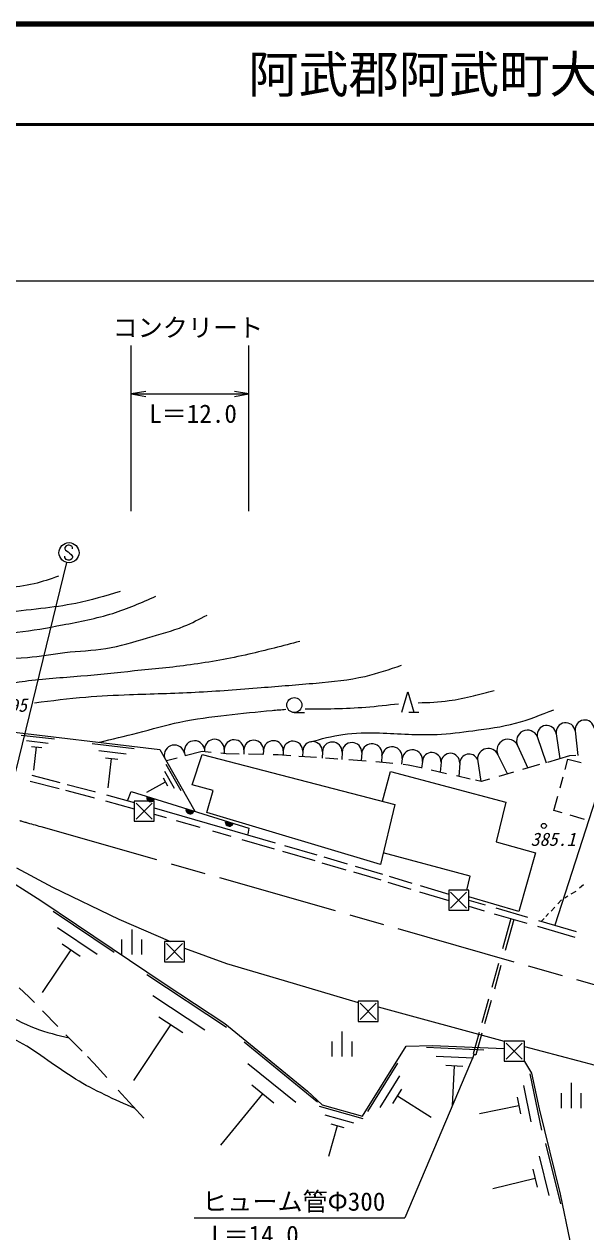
# Model space of a CAD drawing. Units: millimetres, scale not verified. Extents: x 40000 to 680000, y 20000 to 380000.
# Drawn here: x 382700 to 438647, y 259715 to 380000 of the extents above; entities that cross this region are included whole.
import ezdxf
from ezdxf.enums import TextEntityAlignment as Align

# ---------------------------------------------------------------- set-up
doc = ezdxf.new("R2010")
doc.units = ezdxf.units.MM
doc.header["$LTSCALE"] = 1000
doc.linetypes.add('CHAIN', pattern=[18.5, 12, -1.5, 3.5, -1.5])
for name, color, linetype, lineweight in [('M-BGD', 7, 'Continuous', 25), ('M-BMK', 2, 'CHAIN', 13), ('M-STR-STR3', 7, 'Continuous', 25), ('M-STR-STRC', 7, 'Continuous', 25), ('M-TTL', 2, 'Continuous', 140), ('M-TTL-LINE', 7, 'Continuous', 50)]:
    doc.layers.add(name, color=color, linetype=linetype, lineweight=lineweight)
doc.layers.add('M-TTL-TXT', color=7, linetype='Continuous')
doc.styles.add('ＭＳ ゴシック', font='')
doc.styles.get('ＭＳ ゴシック').set_extended_font_data('MS Gothic')

# ---------------------------------------------------------------- blocks, each defined once
blk = doc.blocks.new('open_arrow')
at = {"color": 0, "linetype": 'Continuous', "lineweight": -2}
blk.add_lwpolyline([(7.5, 1.25), (0, 0), (7.5, -1.25)], dxfattribs=at)

msp = doc.modelspace()

# ---------------------------------------------------------------- linework, layer by layer
at = {"layer": 'M-BGD'}
for p, q in [((420306, 311486), (420906, 313486)), ((420906, 313486), (421506, 311486)), ((409607, 311434), (410607, 311434)), ((421006, 311486), (422006, 311486)), ((379538, 309752), (396229, 307747)), ((382405, 309198), (385725, 308808)), ((435697, 309333), (436067, 306837)), ((437589, 309602), (437843, 307166)), ((382925, 308638), (385085, 308378)), ((383445, 308068), (384445, 307948)), ((383665, 305688), (383945, 308008)), ((389485, 308358), (393645, 307858)), ((431850, 308152), (432859, 305903)), ((433804, 309064), (434689, 306436)), ((390145, 307648), (392845, 307328)), ((390795, 306928), (392035, 306788)), ((391065, 303948), (391415, 306858)), ((396229, 307747), (399688, 301601)), ((397926, 306901), (396862, 306623)), ((398669, 307390), (398729, 307111)), ((400429, 307555), (398743, 307114)), ((399443, 304232), (400442, 307274)), ((401324, 307471), (400429, 307555)), ((400442, 307274), (419629, 302277)), ((400670, 307813), (400677, 307531)), ((402831, 307330), (402288, 307380)), ((402627, 307768), (402612, 307350)), ((404105, 307302), (402831, 307330)), ((404584, 307722), (404585, 307291)), ((406451, 307251), (405046, 307281)), ((406540, 307677), (406521, 307249)), ((408010, 307217), (407511, 307228)), ((409246, 307130), (408010, 307217)), ((408497, 307631), (408501, 307182)), ((411807, 306949), (410046, 307073)), ((410454, 307585), (410436, 307046)), ((412411, 307540), (412397, 306907)), ((413931, 306799), (412713, 306885)), ((414368, 307494), (414354, 306769)), ((416325, 307449), (416269, 306634)), ((418339, 307154), (418284, 306486)), ((420354, 306858), (420270, 306281)), ((427842, 306791), (428183, 304571)), ((429896, 307240), (430829, 305313)), ((437009, 307111), (434822, 306474)), ((436586, 305778), (436866, 306790)), ((436866, 306790), (438193, 306451)), ((437640, 307152), (437009, 307111)), ((396685, 305608), (397645, 303898)), ((396815, 306288), (398295, 303658)), ((416775, 306598), (415023, 306722)), ((418105, 306504), (417729, 306530)), ((419431, 306368), (418105, 306504)), ((418378, 302603), (419185, 305564)), ((419185, 305564), (430666, 302522)), ((420963, 306210), (420465, 306261)), ((422247, 305919), (420963, 306210)), ((422368, 306563), (422285, 305910)), ((424782, 305343), (423231, 305695)), ((424226, 306485), (424140, 305489)), ((426085, 306407), (425981, 305071)), ((434045, 306249), (432342, 305753)), ((383285, 304618), (386175, 303868)), ((383481, 305187), (386254, 304467)), ((394925, 303498), (396765, 304538)), ((396545, 304928), (396985, 304138)), ((427130, 304810), (425773, 305118)), ((428236, 304559), (427641, 304694)), ((429043, 304794), (428236, 304559)), ((431429, 305487), (429981, 305066)), ((436077, 303943), (436383, 305047)), ((386818, 303701), (389567, 302988)), ((387000, 304274), (389722, 303567)), ((389722, 303567), (389778, 303552)), ((390916, 303236), (393658, 302474)), ((392999, 302657), (393351, 303581)), ((393351, 303581), (405089, 299914)), ((401530, 303677), (399443, 304232)), ((400908, 301478), (401530, 303677)), ((389567, 302988), (389719, 302945)), ((390808, 302643), (393658, 301851)), ((393658, 302603), (393658, 300603)), ((395658, 302603), (393658, 302603)), ((393848, 302403), (395448, 300803)), ((395448, 302403), (393848, 300803)), ((395658, 300603), (395658, 302603)), ((395658, 301942), (407701, 298465)), ((419629, 302277), (418186, 296304)), ((430666, 302522), (429711, 298569)), ((435450, 301682), (435847, 303113)), ((395658, 301318), (396837, 300978)), ((418186, 296304), (400908, 301478)), ((436304, 301434), (435450, 301682)), ((438520, 300791), (437070, 301212)), ((393658, 300603), (395658, 300603)), ((397826, 300692), (400206, 300005)), ((401456, 299644), (403302, 299111)), ((405089, 299914), (404969, 299307)), ((404372, 298802), (407614, 297866)), ((429711, 298569), (433642, 297458)), ((408447, 297625), (411666, 296687)), ((408615, 298202), (411842, 297260)), ((427135, 295127), (418469, 297475)), ((433642, 297458), (431977, 291618)), ((378310, 296519), (384371, 292717)), ((381937, 295957), (385537, 294039)), ((412362, 296484), (414750, 295787)), ((412554, 297053), (414867, 296378)), ((415656, 296148), (417270, 295677)), ((415501, 295568), (417099, 295102)), ((417099, 295102), (418220, 294764)), ((417270, 295677), (418397, 295337)), ((419061, 295137), (421328, 294453)), ((426780, 293753), (427135, 295127)), ((385537, 294039), (392121, 290870)), ((418919, 294553), (421214, 293861)), ((422093, 293595), (424986, 292723)), ((422128, 294212), (424986, 293349)), ((424986, 293753), (424986, 291753)), ((426986, 293753), (424986, 293753)), ((425176, 293553), (426776, 291953)), ((426776, 293553), (425176, 291953)), ((426986, 291753), (426986, 293753)), ((437199, 293365), (437676, 293650)), ((438028, 293966), (438411, 294310)), ((384371, 292717), (391466, 287938)), ((431977, 291618), (426986, 293083)), ((426986, 292763), (428626, 292285)), ((435845, 292378), (436225, 292783)), ((436541, 292972), (436868, 293168)), ((385575, 291668), (391655, 287568)), ((424986, 291753), (426986, 291753)), ((426986, 292138), (428526, 291689)), ((429501, 291405), (432765, 290454)), ((429687, 291976), (432843, 291056)), ((434661, 291116), (434941, 291414)), ((435178, 291667), (435549, 292063)), ((386025, 290038), (389975, 287378)), ((392121, 290870), (397288, 288618)), ((431191, 290912), (430346, 287901)), ((431479, 290828), (430607, 287721)), ((433819, 290146), (437537, 289063)), ((433929, 290739), (437692, 289643)), ((434227, 290653), (434482, 290925)), ((392410, 288836), (392410, 287336)), ((393410, 289836), (393410, 287336)), ((394410, 287336), (394410, 288836)), ((384515, 283538), (387385, 287798)), ((386475, 288408), (388295, 287178)), ((391466, 287938), (396655, 284449)), ((396674, 288618), (396674, 286618)), ((398674, 288618), (396674, 288618)), ((396864, 288418), (398464, 286818)), ((398464, 288418), (396864, 286818)), ((398674, 286618), (398674, 288618)), ((398674, 287975), (402853, 286441)), ((396674, 286618), (398674, 286618)), ((402853, 286441), (408588, 284738)), ((429939, 286451), (429269, 284062)), ((394915, 285358), (402865, 280098)), ((430192, 286240), (429534, 283897)), ((382218, 284004), (383182, 283116)), ((396655, 284449), (402676, 280466)), ((408588, 284738), (415963, 282564)), ((383182, 283116), (383731, 282556)), ((395525, 283248), (400685, 279828)), ((415963, 282679), (415963, 280679)), ((417963, 282679), (415963, 282679)), ((417963, 280679), (417963, 282679)), ((428944, 282905), (428278, 280531)), ((429218, 282770), (428560, 280424)), ((384543, 281726), (386071, 280164)), ((416153, 282479), (417753, 280879)), ((417753, 282479), (416153, 280879)), ((417963, 282126), (430523, 278715)), ((393635, 274778), (397315, 280348)), ((396125, 281128), (398505, 279558)), ((402676, 280466), (410921, 273738)), ((415963, 280679), (417963, 280679)), ((386867, 279350), (388478, 277704)), ((414358, 279668), (414358, 277168)), ((428010, 279576), (427408, 277432)), ((428298, 279493), (427696, 277349)), ((404605, 278638), (411915, 272678)), ((413358, 278668), (413358, 277168)), ((415358, 277168), (415358, 278668)), ((416396, 271231), (420749, 278223)), ((420749, 278223), (423388, 278289)), ((422775, 278118), (428485, 277848)), ((423388, 278289), (430523, 277961)), ((430523, 278715), (430523, 276715)), ((432523, 278715), (430523, 278715)), ((430713, 278515), (432313, 276915)), ((432313, 278515), (430713, 276915)), ((432523, 276715), (432523, 278715)), ((432523, 278165), (442964, 275399)), ((389006, 277164), (389647, 276509)), ((423735, 277218), (427445, 277038)), ((427408, 277432), (427696, 277349)), ((430523, 276715), (432523, 276715)), ((432523, 276685), (433250, 275527)), ((389647, 276509), (390924, 275104)), ((404995, 276498), (409745, 272628)), ((416925, 271698), (419925, 276528)), ((424695, 276308), (426405, 276228)), ((425365, 272278), (425555, 276268)), ((433250, 275527), (433984, 271979)), ((405375, 274358), (407565, 272568)), ((418175, 272098), (420125, 275238)), ((432435, 274288), (433175, 270668)), ((433065, 275438), (434215, 269858)), ((437187, 274541), (437187, 272041)), ((392079, 273832), (394621, 271034)), ((402295, 268348), (406475, 273468)), ((410921, 273738), (412372, 272353)), ((419425, 272488), (420325, 273938)), ((423255, 271108), (419875, 273218)), ((431795, 273138), (432135, 271468)), ((436187, 273541), (436187, 272041)), ((438187, 272041), (438187, 273541)), ((412075, 272228), (416445, 271008)), ((412372, 272353), (416396, 271231)), ((428055, 271498), (431965, 272308)), ((433984, 271979), (436105, 263456)), ((412665, 271358), (415505, 270568)), ((413045, 267248), (413905, 270308)), ((413245, 270488), (414555, 270118)), ((434635, 268518), (436135, 262508)), ((433995, 267248), (434975, 263338)), ((433355, 265968), (433805, 264168)), ((429375, 264018), (433585, 265068)), ((436105, 263456), (437043, 258807))]:
    msp.add_line(p, q, dxfattribs=at)
for centre, radius in [((409607, 312184), 750), ((434467, 300152), 250)]:
    msp.add_circle(centre, radius, dxfattribs=at)
for centre, radius, start, end in [((436643, 309468), 956, 8.0933, 188.0933), ((438536, 309737), 956, 8.0933, 188.0933), ((432827, 308608), 1078, 25.01689, 205.01689), ((434750, 309198), 956, 8.0933, 188.0933), ((397669, 307179), 1022, 11.93624, 191.93624), ((399669, 307602), 1022, 11.93624, 191.93624), ((401648, 307791), 979, 358.66556, 178.66556), ((403605, 307745), 979, 358.66556, 178.66556), ((405562, 307699), 979, 358.66556, 178.66556), ((407519, 307654), 979, 358.66556, 178.66556), ((409476, 307608), 979, 358.66556, 178.66556), ((411433, 307563), 979, 358.66556, 178.66556), ((413390, 307517), 979, 358.66556, 178.66556), ((415347, 307472), 979, 358.66556, 178.66556), ((417332, 307301), 1018, 351.66256, 171.66256), ((419347, 307006), 1018, 351.66256, 171.66256), ((430873, 307696), 1078, 25.01689, 205.01689), ((421361, 306711), 1018, 351.66256, 171.66256), ((423297, 306524), 930, 357.59178, 177.59178), ((425155, 306446), 930, 357.59178, 177.59178), ((427014, 306368), 930, 27.07861, 177.59178), ((428920, 306784), 1078, 25.01689, 179.6535), ((395307, 302970), 400, 162.65201, 342.65201), ((395307, 302970), 400, 162.65201, 342.65201), ((395307, 302970), 350, 162.65201, 342.65201), ((395307, 302970), 300, 162.65201, 342.65201), ((395307, 302970), 250, 162.65201, 342.65201), ((395307, 302970), 200, 162.65201, 342.65201), ((395307, 302970), 150, 162.65201, 342.65201), ((395307, 302970), 100, 162.65201, 342.65201), ((395307, 302970), 50, 162.65201, 342.65201), ((399220, 301748), 400, 162.65201, 342.65201), ((399220, 301748), 400, 162.65201, 342.65201), ((399220, 301748), 350, 162.65201, 342.65201), ((399220, 301748), 300, 162.65201, 342.65201), ((399220, 301748), 250, 162.65201, 342.65201), ((399220, 301748), 200, 162.65201, 342.65201), ((399220, 301748), 150, 162.65201, 342.65201), ((399220, 301748), 100, 162.65201, 342.65201), ((399220, 301748), 50, 162.65201, 342.65201), ((403132, 300525), 400, 162.65201, 342.65201), ((403132, 300525), 400, 162.65201, 342.65201), ((403132, 300525), 350, 162.65201, 342.65201), ((403132, 300525), 300, 162.65201, 342.65201), ((403132, 300525), 250, 162.65201, 342.65201), ((403132, 300525), 200, 162.65201, 342.65201), ((403132, 300525), 150, 162.65201, 342.65201), ((403132, 300525), 100, 162.65201, 342.65201), ((403132, 300525), 50, 162.65201, 342.65201)]:
    msp.add_arc(centre, radius, start, end, dxfattribs=at)
for points, knots in [([(386108, 325012), (385306, 324732), (384505, 324453), (383682, 324257), (382761, 324038), (381813, 323924), (380866, 323845), (379988, 323772), (379111, 323728), (378234, 323685)], [0, 0, 0, 0, 1, 1, 1, 2, 2, 2, 3, 3, 3, 3]), ([(304680, 316563), (305637, 316375), (306593, 316188), (307556, 316160), (308750, 316126), (309953, 316337), (311123, 316639), (312219, 316923), (313285, 317288), (314306, 317752), (315692, 318381), (316994, 319192), (318314, 319957), (319425, 320601), (320549, 321212), (321689, 321817), (322300, 322141), (322916, 322464), (323568, 322680), (324287, 322918), (325049, 323026), (325811, 323102), (327118, 323231), (328424, 323263), (329723, 323178), (330981, 323096), (332232, 322904), (333481, 322718), (334959, 322498), (336434, 322288), (337911, 322066), (339657, 321804), (341406, 321525), (343165, 321414), (344911, 321304), (346668, 321358), (348419, 321299), (349698, 321256), (350973, 321152), (352254, 321146), (353829, 321138), (355414, 321278), (356971, 321107), (357833, 321013), (358687, 320823), (359541, 320647), (360695, 320410), (361851, 320199), (363011, 320014), (364273, 319813), (365540, 319642), (366808, 319477), (367835, 319344), (368863, 319215), (369895, 319151), (371100, 319077), (372311, 319092), (373520, 319113), (375106, 319141), (376689, 319180), (378275, 319228), (379524, 319266), (380774, 319309), (382014, 319439), (383526, 319597), (385021, 319884), (386520, 320168), (388207, 320487), (389897, 320804), (391525, 321318), (392990, 321781), (394405, 322403), (395820, 323025)], [0, 0, 0, 0, 1, 1, 1, 2, 2, 2, 3, 3, 3, 4, 4, 4, 5, 5, 5, 6, 6, 6, 7, 7, 7, 8, 8, 8, 9, 9, 9, 10, 10, 10, 11, 11, 11, 12, 12, 12, 13, 13, 13, 14, 14, 14, 15, 15, 15, 16, 16, 16, 17, 17, 17, 18, 18, 18, 19, 19, 19, 20, 20, 20, 21, 21, 21, 22, 22, 22, 23, 23, 23, 24, 24, 24, 24]), ([(392260, 323487), (390803, 323050), (389347, 322612), (387861, 322311), (386711, 322077), (385543, 321925), (384376, 321788), (383055, 321633), (381734, 321496), (380412, 321352), (378991, 321198), (377569, 321034), (376143, 320960), (374723, 320887), (373299, 320902), (371875, 320917)], [0, 0, 0, 0, 1, 1, 1, 2, 2, 2, 3, 3, 3, 4, 4, 4, 5, 5, 5, 5]), ([(363498, 317716), (364934, 317478), (366370, 317239), (367816, 317089), (369557, 316908), (371312, 316856), (373063, 316858), (374714, 316860), (376361, 316911), (378014, 316891), (379689, 316870), (381369, 316777), (383030, 316924), (384276, 317034), (385511, 317280), (386760, 317419), (388124, 317571), (389505, 317596), (390852, 317815), (392248, 318042), (393608, 318477), (394978, 318871), (396203, 319224), (397437, 319544), (398608, 320026), (399397, 320351), (400158, 320750), (400918, 321148)], [0, 0, 0, 0, 1, 1, 1, 2, 2, 2, 3, 3, 3, 4, 4, 4, 5, 5, 5, 6, 6, 6, 7, 7, 7, 8, 8, 8, 9, 9, 9, 9]), ([(410148, 318529), (408462, 318081), (406777, 317633), (405076, 317247), (403152, 316811), (401208, 316455), (399253, 316188), (397401, 315936), (395540, 315765), (393680, 315575), (391898, 315394), (390117, 315196), (388331, 315046), (386481, 314891), (384625, 314788), (382786, 314544), (381223, 314337), (379671, 314029), (378105, 313848), (377088, 313730), (376064, 313666), (375040, 313625), (373138, 313549), (371236, 313552), (369333, 313555)], [0, 0, 0, 0, 1, 1, 1, 2, 2, 2, 3, 3, 3, 4, 4, 4, 5, 5, 5, 6, 6, 6, 7, 7, 7, 8, 8, 8, 8]), ([(420268, 316129), (419066, 315712), (417865, 315295), (416634, 315008), (415050, 314639), (413417, 314485), (411789, 314342), (409958, 314181), (408134, 314033), (406308, 313888), (404120, 313714), (401929, 313544), (399736, 313433), (397557, 313324), (395376, 313272), (393195, 313191), (391740, 313137), (390285, 313070), (388835, 312949), (387134, 312807), (385441, 312590), (383747, 312374)], [0, 0, 0, 0, 1, 1, 1, 2, 2, 2, 3, 3, 3, 4, 4, 4, 5, 5, 5, 6, 6, 6, 7, 7, 7, 7]), ([(421952, 312408), (422984, 312443), (424015, 312478), (425033, 312621), (425844, 312735), (426645, 312917), (427443, 313109), (428137, 313277), (428827, 313452), (429517, 313628)], [0, 0, 0, 0, 1, 1, 1, 2, 2, 2, 3, 3, 3, 3]), ([(390160, 308476), (391446, 308780), (392732, 309084), (394011, 309418), (395412, 309784), (396805, 310187), (398220, 310486), (399749, 310809), (401303, 311011), (402857, 311187), (404371, 311360), (405886, 311508), (407402, 311645), (407859, 311686), (408317, 311727), (408775, 311767)], [0, 0, 0, 0, 1, 1, 1, 2, 2, 2, 3, 3, 3, 4, 4, 4, 5, 5, 5, 5]), ([(410696, 311797), (411673, 311801), (412649, 311805), (413625, 311828), (414663, 311852), (415701, 311899), (416736, 311980), (417826, 312066), (418913, 312191), (420000, 312316)], [0, 0, 0, 0, 1, 1, 1, 2, 2, 2, 3, 3, 3, 3]), ([(411225, 308519), (412291, 308810), (413358, 309101), (414445, 309258), (415646, 309433), (416872, 309444), (418094, 309407), (420014, 309349), (421925, 309171), (423829, 309258), (425022, 309313), (426212, 309473), (427404, 309631), (428833, 309821), (430265, 310009), (431650, 310376), (432943, 310718), (434196, 311217), (435448, 311716)], [0, 0, 0, 0, 1, 1, 1, 2, 2, 2, 3, 3, 3, 4, 4, 4, 5, 5, 5, 6, 6, 6, 6]), ([(344475, 283942), (345587, 284586), (346698, 285230), (347840, 285819), (348749, 286287), (349677, 286721), (350622, 287112), (351473, 287465), (352338, 287784), (353210, 288083), (354082, 288382), (354962, 288662), (355862, 288859), (356670, 289036), (357495, 289146), (358321, 289183), (359639, 289241), (360960, 289113), (362268, 288924), (363598, 288732), (364913, 288476), (366214, 288148), (368213, 287643), (370178, 286965), (372037, 286077), (373674, 285296), (375230, 284351), (376825, 283489), (377978, 282866), (379153, 282286), (380319, 281678), (381468, 281079), (382608, 280453), (383812, 279996), (384901, 279582), (386041, 279305), (387182, 279029)], [0, 0, 0, 0, 1, 1, 1, 2, 2, 2, 3, 3, 3, 4, 4, 4, 5, 5, 5, 6, 6, 6, 7, 7, 7, 8, 8, 8, 9, 9, 9, 10, 10, 10, 11, 11, 11, 12, 12, 12, 12]), ([(393748, 271995), (391723, 272886), (389698, 273777), (387822, 274926), (385924, 276088), (384179, 277513), (382251, 278623), (381004, 279341), (379680, 279927), (378403, 280598), (377379, 281135), (376385, 281727), (375364, 282269), (374598, 282676), (373816, 283055), (373035, 283434)], [0, 0, 0, 0, 1, 1, 1, 2, 2, 2, 3, 3, 3, 4, 4, 4, 5, 5, 5, 5])]:
    msp.add_open_spline(points, degree=3, knots=knots, dxfattribs=at)
at = {"layer": 'M-BMK'}
msp.add_line((384354, 300082), (463550, 277458), dxfattribs=at)
msp.add_open_spline([(369051, 303232), (370429, 303103), (371807, 302974), (373175, 302772), (374913, 302515), (376635, 302140), (378342, 301717), (380359, 301217), (382357, 300650), (384354, 300082)], degree=3, knots=[0, 0, 0, 0, 1, 1, 1, 2, 2, 2, 3, 3, 3, 3], dxfattribs=at)
at = {"layer": 'M-STR-STR3'}
for p, q in [((76347, 354436), (557664, 354436)), ((393375, 331488), (393375, 347998)), ((405088, 331488), (405088, 347998)), ((393375, 343172), (405088, 343172)), ((427523, 277399), (420615, 261127)), ((399626, 261127), (420615, 261127))]:
    msp.add_line(p, q, dxfattribs=at)
at = {"layer": 'M-STR-STRC'}
for p, q in [((386884, 328055), (386760, 327871)), ((386760, 327871), (386762, 327739)), ((386762, 327739), (386826, 327610)), ((386826, 327610), (387081, 327428)), ((387076, 328121), (386884, 328055)), ((387197, 328118), (387076, 328121)), ((387081, 327428), (387210, 327296)), ((387447, 328000), (387197, 328118)), ((387210, 327296), (387389, 327181)), ((387389, 327181), (387516, 326980)), ((387510, 327868), (387447, 328000)), ((387510, 327739), (387510, 327868)), ((386906, 326392), (381832, 305558)), ((386762, 326891), (386760, 327012)), ((386802, 326788), (386762, 326891)), ((386886, 326678), (386802, 326788)), ((387073, 326617), (386886, 326678)), ((387207, 326617), (387073, 326617)), ((387308, 326646), (387207, 326617)), ((387450, 326738), (387308, 326646)), ((387510, 326870), (387450, 326738)), ((387516, 326980), (387510, 326870)), ((443880, 316118), (435569, 290261))]:
    msp.add_line(p, q, dxfattribs=at)
msp.add_circle((387167, 327358), 1000, dxfattribs=at)
at = {"layer": 'M-TTL'}
msp.add_line((680000, 380000), (40000, 380000), dxfattribs=at)
at = {"layer": 'M-TTL-LINE'}
msp.add_line((40000, 370000), (680000, 370000), dxfattribs=at)

# ---------------------------------------------------------------- block references
at = {"layer": 'M-STR-STR3', "xscale": 193, "yscale": 193}
msp.add_blockref('open_arrow', (393375, 343172), dxfattribs=at)
at = {"layer": 'M-STR-STR3', "xscale": 193, "yscale": 193, "rotation": 180}
msp.add_blockref('open_arrow', (405088, 343172), dxfattribs=at)

# ---------------------------------------------------------------- texts
at = {"layer": 'M-BGD', "style": 'ＭＳ ゴシック', "oblique": 15}
msp.add_text('395', height=1320, rotation=3.094, dxfattribs=at).set_placement((380283, 312051), align=Align.MIDDLE_LEFT)
msp.add_text('385.1', height=1320, dxfattribs=at).set_placement((433142, 298816), align=Align.MIDDLE_LEFT)
at = {"layer": 'M-STR-STR3', "style": 'ＭＳ ゴシック'}
for s, p in [('コンクリート', (391506, 349780)), ('L＝12.0', (395154, 341205)), ('ヒューム管Φ300', (400429, 262739)), ('L＝14.0', (401316, 259419))]:
    msp.add_text(s, height=1833, dxfattribs=at).set_placement(p, align=Align.MIDDLE_LEFT)
at = {"layer": 'M-TTL-TXT', "style": 'ＭＳ ゴシック'}
msp.add_text('阿武郡阿武町大字福田下', height=3666, dxfattribs=at).set_placement((405024, 375000), align=Align.MIDDLE_LEFT)

doc.saveas('drawing.dxf')
